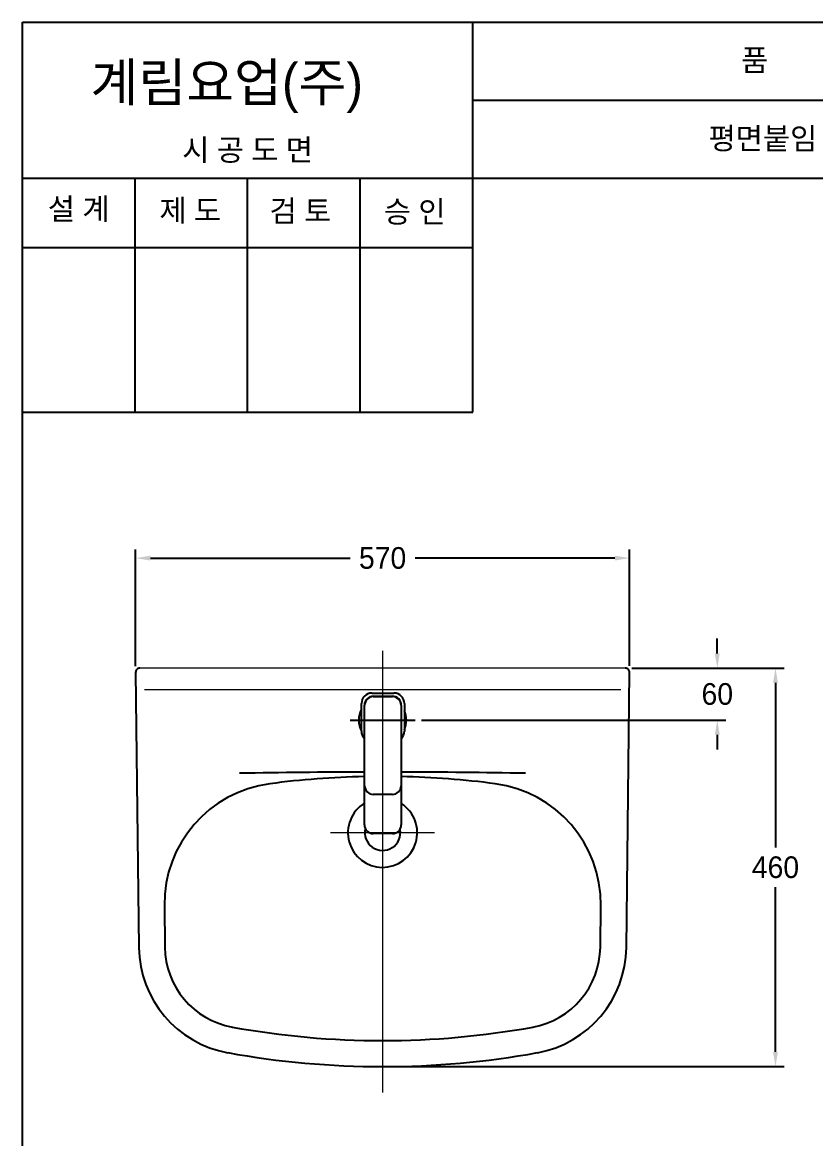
# Model space of a CAD drawing. Header units: millimetres. Extents: x 0 to 3700, y -67 to 2530.
# Drawn here: x 0 to 915, y 1241 to 2530 of the extents above; entities that cross this region are included whole.
import ezdxf
from ezdxf.enums import TextEntityAlignment as Align
from ezdxf.lldxf.tags import DXFTag

# ---------------------------------------------------------------- set-up
doc = ezdxf.new("R2010")
doc.units = ezdxf.units.MM
doc.layers.get('Defpoints').update_dxf_attribs({"color": 1})
doc.layers.add('61', color=7, linetype='Continuous', true_color=0xffffff)
for name, color, linetype in [('TEXT', 7, 'Continuous'), ('내부선 및 부속', 4, 'Continuous'), ('도각라인', 7, 'Continuous'), ('외형선', 3, 'Continuous'), ('중심선', 1, 'DASHED')]:
    doc.layers.add(name, color=color, linetype=linetype)
doc.styles.add('____', font='')
doc.styles.add('맑은고딕_통일', font='malgun.ttf', dxfattribs={"height": 25})
doc.styles.add('타이틀', font='H2GTRM.TTF', dxfattribs={"height": 25})
doc.styles.get('____').set_extended_font_data('굴림')
tags = doc.linetypes.add('DASHDOT', pattern=[70, 31, -13, 13, -13]).pattern_tags.tags
tags[10:11] = [DXFTag(74, 4), DXFTag(75, 0), DXFTag(340, '0'), DXFTag(46, 0.0), DXFTag(50, 0.0), DXFTag(44, 0.0), DXFTag(45, 0.0)]
tags[8:9] = [DXFTag(74, 4), DXFTag(75, 0), DXFTag(340, '0'), DXFTag(46, 0.0), DXFTag(50, 0.0), DXFTag(44, 0.0), DXFTag(45, 0.0)]
tags[6:7] = [DXFTag(74, 4), DXFTag(75, 0), DXFTag(340, '0'), DXFTag(46, 0.0), DXFTag(50, 0.0), DXFTag(44, 0.0), DXFTag(45, 0.0)]
tags[4:5] = [DXFTag(74, 4), DXFTag(75, 0), DXFTag(340, '0'), DXFTag(46, 0.0), DXFTag(50, 0.0), DXFTag(44, 0.0), DXFTag(45, 0.0)]
tags = doc.linetypes.add('DASHED', pattern=[25.72, 12.86, -12.86]).pattern_tags.tags
tags[6:7] = [DXFTag(74, 4), DXFTag(75, 0), DXFTag(340, '0'), DXFTag(46, 0.0), DXFTag(50, 0.0), DXFTag(44, 0.0), DXFTag(45, 0.0)]
tags[4:5] = [DXFTag(74, 4), DXFTag(75, 0), DXFTag(340, '0'), DXFTag(46, 0.0), DXFTag(50, 0.0), DXFTag(44, 0.0), DXFTag(45, 0.0)]
doc.dimstyles.new('MSADIM', dxfattribs={"dimtxt": 33, "dimasz": 17, "dimexe": 10, "dimexo": 7.5, "dimgap": 10, "dimtad": 0, "dimtih": 1, "dimtoh": 1, "dimdec": 0, "dimzin": 1, "dimdsep": 46, "dimtxsty": '____', "dimcen": 11.25, "dimadec": 0, "dimazin": 0, "dimtfac": 1, "dimtdec": 0, "dimtix": 1, "dimtmove": 0, "dimatfit": 3, "dimfxl": 1, "dimtolj": 1, "dimtzin": 1, "dimarcsym": 0})

# ---------------------------------------------------------------- blocks, each defined once
blk = doc.blocks.new('*D3')
at = {"color": 0, "lineweight": -2, "transparency": 16777216}
for p, q in [((130.7, 1786.9), (130.7, 1921.5)), ((700.7, 1787), (700.7, 1921.5)), ((147.7, 1911.5), (378.3, 1911.5)), ((683.7, 1911.5), (453.1, 1911.5))]:
    blk.add_line(p, q, dxfattribs=at)
at = {"color": 0, "transparency": 16777216}
for points in [[(147.7, 1914.3), (147.7, 1908.7), (130.7, 1911.5)], [(683.7, 1914.3), (683.7, 1908.7), (700.7, 1911.5)]]:
    blk.add_solid(points, dxfattribs=at)
at = {"layer": 'Defpoints', "color": 0, "transparency": 16777216}
for p in [(700.7, 1911.5), (130.7, 1779.4), (700.7, 1779.5)]:
    blk.add_point(p, dxfattribs=at)
at = {"color": 0, "transparency": 16777216, "insert": (415.7, 1911.5), "char_height": 25, "attachment_point": 5, "style": '____'}
blk.add_mtext('\\A1;570', dxfattribs=at)
blk = doc.blocks.new('*D4')
at = {"color": 0, "lineweight": -2, "transparency": 16777216}
for p, q in [((703.2, 1784.5), (879, 1784.5)), ((869, 1767.5), (869, 1577.3)), ((869, 1341.5), (869, 1531.6)), ((423.2, 1324.5), (879, 1324.5))]:
    blk.add_line(p, q, dxfattribs=at)
at = {"color": 0, "transparency": 16777216}
for points in [[(866.2, 1767.5), (871.8, 1767.5), (869, 1784.5)], [(866.2, 1341.5), (871.8, 1341.5), (869, 1324.5)]]:
    blk.add_solid(points, dxfattribs=at)
at = {"layer": 'Defpoints', "color": 0, "transparency": 16777216}
for p in [(695.7, 1784.5), (869, 1784.5), (415.7, 1324.5)]:
    blk.add_point(p, dxfattribs=at)
at = {"color": 0, "transparency": 16777216, "insert": (869, 1554.5), "char_height": 25, "attachment_point": 5, "style": '____'}
blk.add_mtext('\\A1;460', dxfattribs=at)
blk = doc.blocks.new('*D5')
at = {"color": 0, "lineweight": -2, "transparency": 16777216}
for p, q in [((801.9, 1801.5), (801.9, 1818.5)), ((703.2, 1784.5), (811.9, 1784.5)), ((460.7, 1724.5), (811.9, 1724.5)), ((801.9, 1707.5), (801.9, 1690.5))]:
    blk.add_line(p, q, dxfattribs=at)
at = {"color": 0, "transparency": 16777216}
for points in [[(799, 1801.5), (804.7, 1801.5), (801.9, 1784.5)], [(799, 1707.5), (804.7, 1707.5), (801.9, 1724.5)]]:
    blk.add_solid(points, dxfattribs=at)
at = {"layer": 'Defpoints', "color": 0, "transparency": 16777216}
for p in [(695.7, 1784.5), (453.2, 1724.5), (801.9, 1724.5)]:
    blk.add_point(p, dxfattribs=at)
at = {"color": 0, "transparency": 16777216, "insert": (801.9, 1754.5), "char_height": 25, "attachment_point": 5, "style": '____'}
blk.add_mtext('\\A1;60', dxfattribs=at)

msp = doc.modelspace()

# ---------------------------------------------------------------- linework, layer by layer
at = {"layer": '61', "lineweight": 18}
msp.add_point((415.7, 1784.5), dxfattribs=at)
at = {"layer": '내부선 및 부속', "lineweight": 18}
msp.add_line((690.5, 1759.5), (140.9, 1759.5), dxfattribs=at)
at = {"layer": '내부선 및 부속'}
for p, q in [((403.3, 1755.7), (428.8, 1755.7)), ((391.3, 1711.7), (391.3, 1743.7)), ((394.7, 1741.7), (395, 1741.7)), ((394.7, 1603.7), (394.7, 1741.7)), ((395, 1648.7), (395, 1741.7)), ((405, 1752), (427, 1752)), ((405, 1751.7), (427, 1751.7)), ((437.3, 1741.7), (437, 1741.7)), ((437, 1741.7), (437, 1648.7)), ((437.3, 1741.7), (437.3, 1603.7)), ((440.8, 1743.7), (440.8, 1711.7)), ((427, 1638.7), (405, 1638.7)), ((427, 1593.4), (405, 1593.4)), ((163.9, 1510.5), (164.4, 1462.4)), ((667, 1462.4), (667.5, 1510.5))]:
    msp.add_line(p, q, dxfattribs=at)
for centre, radius, start, end in [((403.3, 1743.7), 12, 90, 180), ((428.8, 1743.7), 12, 360, 90), ((405, 1741.7), 10.3, 90, 180), ((405, 1741.7), 10, 90, 180), ((427, 1741.7), 10.3, 0, 90), ((427, 1741.7), 10, 0, 90), ((415.7, 1724.5), 27.5, 152.6268, 207.4857), ((415.7, 1724.5), 27.5, 336.086, 23.9219), ((415.7, 1724.5), 27.5, 335.8642, 23.8655), ((403.3, 1711.7), 12, 180, 224.5023), ((428.8, 1711.7), 12, 315.4977, 0), ((415.7, -8335.5), 10000, 90.12007, 90.94542), ((415.7, -8335.5), 10000, 89.05458, 89.87599), ((303.9, 1512.2), 140, 97.4725, 180.6741), ((415.7, 659.5), 1000, 91.2007, 97.4725), ((415.7, 659.5), 1000, 82.5275, 88.7598), ((527.5, 1512.2), 140, 359.3259, 82.5275), ((405, 1648.7), 10, 180, 270), ((427, 1648.7), 10, 270, 0), ((415.7, 1594.5), 40, 121.5934, 57.2406), ((405, 1603.7), 10.3, 180, 270), ((415.7, 1594.5), 20.5, 166.5461, 10.8609), ((427, 1603.7), 10.3, 270, 0), ((259.4, 1463.5), 95, 180.6741, 259.7118), ((572, 1463.5), 95, 280.2882, 359.3259), ((415.7, 2324.5), 970, 259.6883, 280.3117)]:
    msp.add_arc(centre, radius, start, end, dxfattribs=at)
at = {"layer": '도각라인'}
for p, q in [((0, 0), (0, 2530)), ((0, 2530), (1800, 2530)), ((520, 2080), (520, 2530)), ((520, 2440), (1800, 2440)), ((0, 2350), (1800, 2350)), ((130, 2080), (130, 2350)), ((260, 2080), (260, 2350)), ((390, 2080), (390, 2350)), ((0, 2270), (520, 2270)), ((0, 2080), (520, 2080))]:
    msp.add_line(p, q, dxfattribs=at)
at = {"layer": '외형선'}
for p, q in [((130.7, 1779.4), (134.4, 1462.1)), ((697, 1462.1), (700.7, 1779.4))]:
    msp.add_line(p, q, dxfattribs=at)
at = {"layer": '외형선', "lineweight": 18}
msp.add_line((695.7, 1784.5), (135.7, 1784.5), dxfattribs=at)
at = {"layer": '외형선'}
for centre, radius, start, end in [((135.7, 1779.5), 5, 90, 180.6741), ((695.7, 1779.5), 5, 359.3259, 90), ((259.4, 1463.5), 125, 180.6741, 259.7118), ((572, 1463.5), 125, 280.2882, 359.3259), ((415.7, 2324.5), 1000, 259.7118, 280.2882)]:
    msp.add_arc(centre, radius, start, end, dxfattribs=at)
at = {"layer": '중심선', "lineweight": 18}
for p, q in [((415.7, 1804.5), (415.7, 1294.5)), ((475.7, 1594.5), (355.7, 1594.5))]:
    msp.add_line(p, q, dxfattribs=at)
at = {"layer": '중심선', "linetype": 'DASHDOT'}
msp.add_line((378.2, 1724.5), (453.2, 1724.5), dxfattribs=at)

# ---------------------------------------------------------------- texts
at = {"layer": 'TEXT', "style": '맑은고딕_통일'}
for s, p in [('품             명', (915.7, 2486.4)), ('평면붙임 세면기', (905.8, 2396)), ('시 공 도 면', (259.9, 2382.7)), ('설 계', (65, 2314.6)), ('제 도', (193.8, 2312.9)), ('검 토', (320.8, 2312.3)), ('승 인', (452.7, 2311.4))]:
    msp.add_text(s, height=25, dxfattribs=at).set_placement(p, align=Align.MIDDLE_CENTER)
at = {"layer": 'TEXT', "style": '타이틀'}
msp.add_text('계림요업(주)', height=44, dxfattribs=at).set_placement((78.7, 2438.7))

# ---------------------------------------------------------------- dimensions: what is measured, and where the dimension line sits
dim = msp.add_linear_dim(base=(700.7, 1911.5), p1=(130.7, 1779.4), p2=(700.7, 1779.5), dimstyle='MSADIM', override={"dimtxt": 25, "dimtofl": 0})
dim.commit()
dim.dimension.update_dxf_attribs({"geometry": '*D3', "text_midpoint": (415.7, 1911.5)})
for base, p1, p2, picture, middle in [((801.9, 1724.5), (695.7, 1784.5), (453.2, 1724.5), '*D5', (801.9, 1754.5)), ((869, 1784.5), (415.7, 1324.5), (695.7, 1784.5), '*D4', (869, 1554.5))]:
    dim = msp.add_linear_dim(base=base, p1=p1, p2=p2, angle=90, dimstyle='MSADIM', override={"dimtxt": 25, "dimtofl": 0})
    dim.commit()
    dim.dimension.update_dxf_attribs({"geometry": picture, "text_midpoint": middle})

doc.saveas('drawing.dxf')
